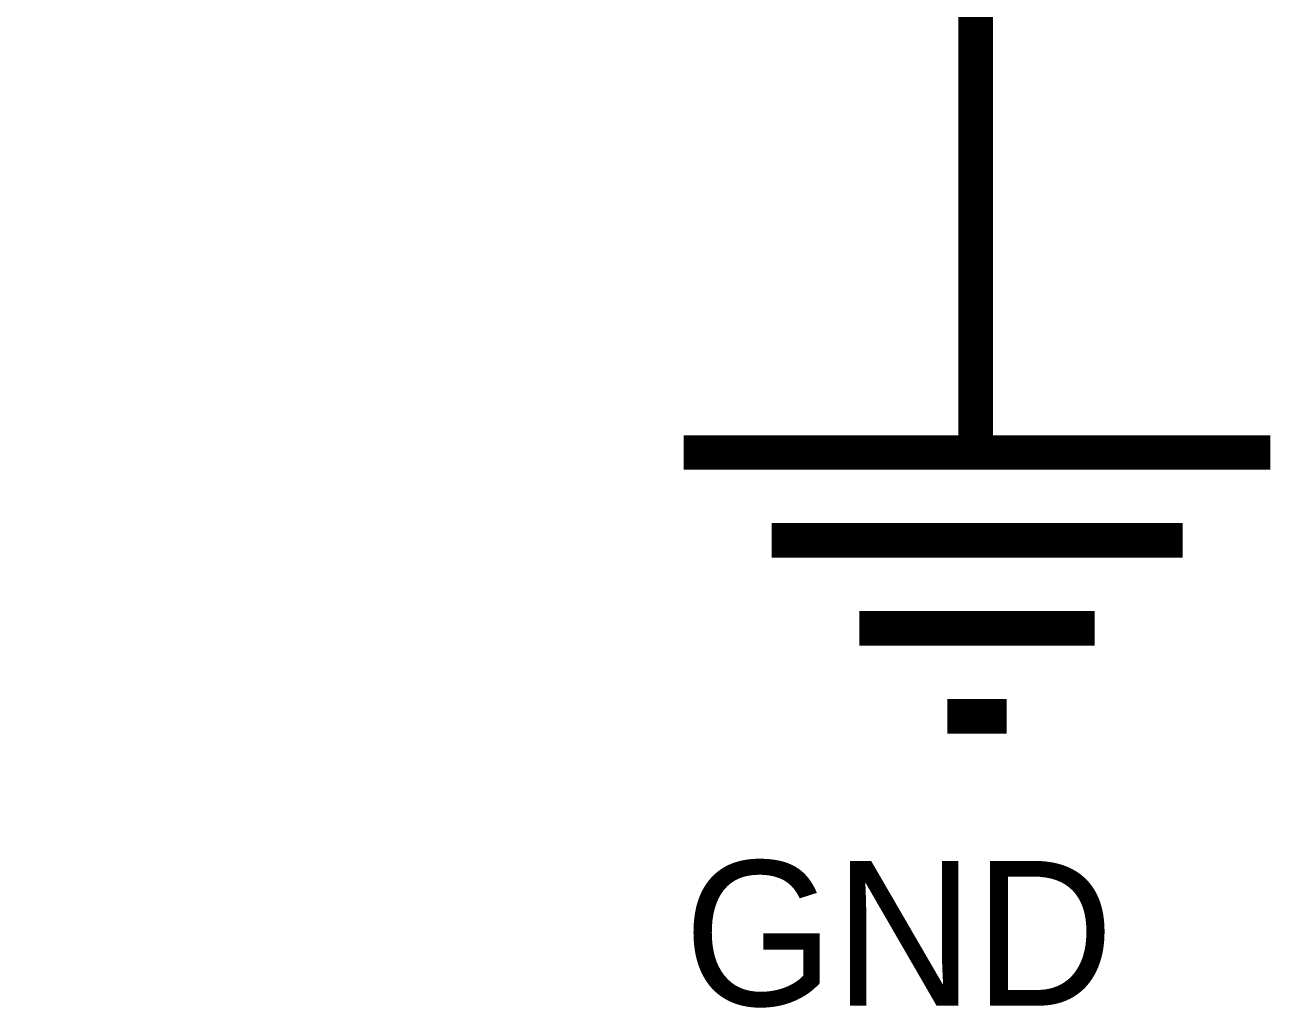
# Model space of a CAD drawing. Header units: millimetres. Extents: x 0 to 800, y 0 to 567.
# Drawn here: x 706.77 to 717.71, y 178.63 to 187.15 of the extents above; entities that cross this region are included whole.
import ezdxf

# ---------------------------------------------------------------- set-up
doc = ezdxf.new("R2010")
doc.units = ezdxf.units.MM
doc.layers.add('Sheet', color=255, linetype='Continuous')

msp = doc.modelspace()

# ---------------------------------------------------------------- linework, layer by layer
at = {"layer": 'Sheet', "const_width": 0.3}
for points in [[(689, 224.906), (689, 187.993), (715.005, 187.993), (715.005, 185.999)], [(715.005, 185.999), (715.005, 183.446)], [(712.474, 183.446), (717.559, 183.446)], [(713.236, 182.684), (716.797, 182.684)], [(713.997, 181.923), (716.036, 181.923)], [(714.759, 181.161), (715.274, 181.161)]]:
    msp.add_lwpolyline(points, dxfattribs=at)

# ---------------------------------------------------------------- texts
at = {"layer": 'Sheet'}
msp.add_text('GND', height=1.2543, dxfattribs=at).set_placement((712.474, 178.653))

doc.saveas('drawing.dxf')
